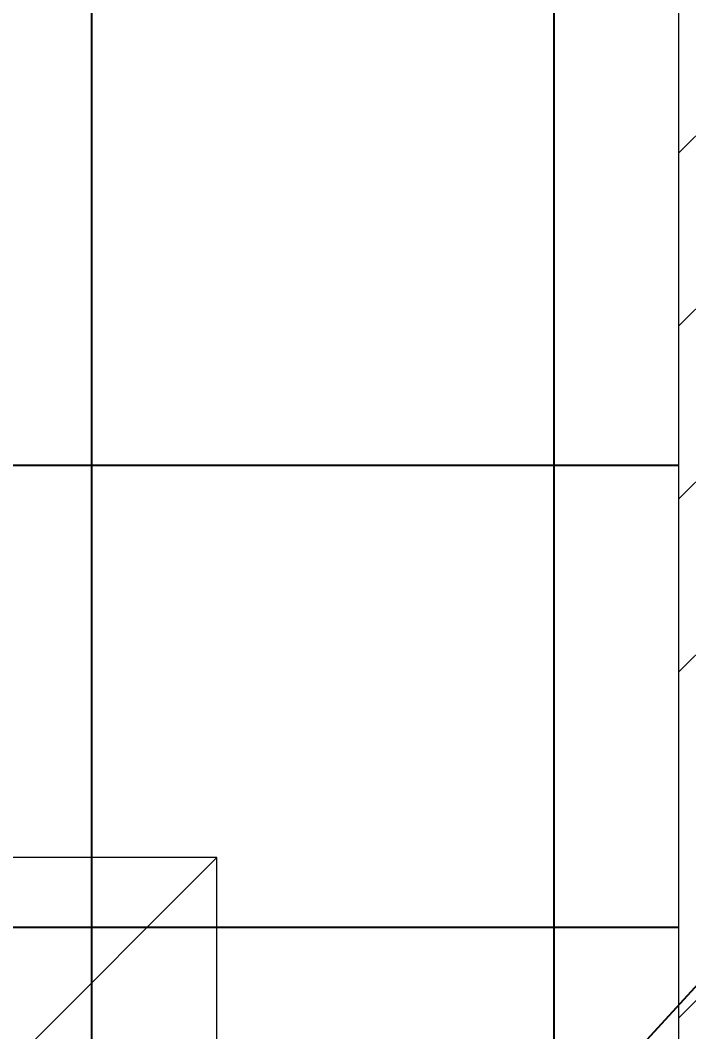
# Model space of a CAD drawing. Header units: millimetres. Extents: x -92759 to 184353, y -15225 to 86714.
# Drawn here: x 80864 to 81733, y 66590 to 67903 of the extents above; entities that cross this region are included whole.
import ezdxf

# ---------------------------------------------------------------- set-up
doc = ezdxf.new("R2010")
doc.units = ezdxf.units.MM
doc.linetypes.add('IDA - Center 2', pattern=[1950, 450, -300, 900, -300])
for name, color, linetype in [('0-1', 9, 'Continuous'), ('A-PATT-CONC', 8, 'Continuous'), ('E-legend', 1, 'Continuous'), ('E-LIGHT----E', 1, 'Continuous'), ('M-_SANIFIXR_E', 9, 'Continuous')]:
    doc.layers.add(name, color=color, linetype=linetype)
doc.layers.add('HFI 9MM FPB', color=94, linetype='Continuous', lineweight=5)
doc.styles.add('Simplex', font='simplex_.ttf', dxfattribs={"width": 0.7, "height": 450})

# ---------------------------------------------------------------- blocks, each defined once
blk = doc.blocks.new('1599_FURN_RHH_BLK8 _NEW__2ND STY_dwg-10261561-BLK8_RHH_2ND STOREY PLAN')
at = {"layer": '0-1', "linetype": 'IDA - Center 2'}
blk.add_line((-7899.8, -11975.1), (-9301.6, -13500.1), dxfattribs=at)
blk = doc.blocks.new('A$C3019c3af')
at = {"layer": 'M-_SANIFIXR_E'}
blk.add_blockref('1599_FURN_RHH_BLK8 _NEW__2ND STY_dwg-10261561-BLK8_RHH_2ND STOREY PLAN', (7599.8, 46600.1), dxfattribs=at)
blk = doc.blocks.new('RCP_B8L2')
at = {"layer": 'A-PATT-CONC'}
h = blk.add_hatch(dxfattribs=at)
h.set_pattern_fill('ANSI37', color=256, scale=189, angle=45)
h.set_pattern_definition([(90, (-370899.3, -151102.3), (-600.075, 0), []), (180, (-370899.3, -151102.3), (-6e-14, -600.075), [])])
h.paths.add_polyline_path([(-370899.3, -151102.3), (-373899.3, -151102.3), (-373899.3, -158302.3), (-370899.3, -158302.3)])
at = {"layer": 'HFI 9MM FPB'}
h = blk.add_hatch(dxfattribs=at)
h.set_pattern_fill('ANSI33', color=256, scale=50)
h.set_pattern_definition([(45, (-581589.02, -147239), (-224.5064, 224.5064), []), (45, (-581364.5, -147239), (-224.5064, 224.5064), [158.75, -79.375])])
h.paths.add_polyline_path([(-370899.3, -151102.3), (-373899.3, -151102.3), (-373899.3, -158302.3), (-370899.3, -158302.3)], flags=16)
edge = h.paths.add_edge_path()
edge.add_line((-373218.1, -158677.3), (-373818.1, -158677.3))
edge.add_line((-373818.1, -158677.3), (-373818.1, -159161.3))
edge.add_line((-373818.1, -159127.3), (-374768.1, -159127.3))
edge.add_line((-374768.1, -159127.3), (-374768.1, -149827.3))
edge.add_line((-374768.1, -149827.3), (-373818.1, -149827.3))
edge.add_line((-373818.1, -149827.3), (-373818.1, -150277.3))
edge.add_line((-373818.1, -150277.3), (-373218.1, -150277.3))
edge.add_line((-373218.1, -150277.3), (-373218.1, -149827.3))
edge.add_line((-373218.1, -149827.3), (-371918.1, -149827.3))
edge.add_line((-371918.1, -149827.3), (-371918.1, -150277.3))
edge.add_line((-371918.1, -150277.3), (-369968.1, -150277.3))
edge.add_line((-369968.1, -150277.3), (-369968.1, -157777.3))
edge.add_line((-369968.1, -157777.3), (-370568.1, -157777.3))
edge.add_line((-370568.1, -157777.3), (-370568.1, -159127.3))
edge.add_line((-370568.1, -159127.3), (-373218.1, -159127.3))
edge.add_line((-373218.1, -159127.3), (-373218.1, -158677.3))
blk.add_lwpolyline([(-373899.3, -158302.3), (-370899.3, -158302.3), (-370899.3, -151102.3), (-373899.3, -151102.3)], close=True, dxfattribs=at)
blk = doc.blocks.new('L20')
at = {"layer": 'E-LIGHT----E', "lineweight": 5}
blk.add_line((-300, -300), (300, 300), dxfattribs=at)
blk.add_lwpolyline([(-300, -300), (300, -300), (300, 300), (-300, 300)], close=True, dxfattribs=at)
at = {"layer": 'E-LIGHT----E', "lineweight": 5, "style": 'Simplex', "width": 0.7}
blk.add_text('L20', height=350, dxfattribs=at).set_placement((-673.7, 394.3))
blk = doc.blocks.new('EL_B8_L2_R4')
at = {"layer": 'E-legend', "color": 0}
blk.add_blockref('L20', (-9481.3, -12825.3), dxfattribs=at)

msp = doc.modelspace()

# ---------------------------------------------------------------- block references
at = {"layer": '0-1'}
msp.add_blockref('A$C3019c3af', (82701.1, 32741.2), dxfattribs=at)
at = {"layer": 'A-PATT-CONC'}
msp.add_blockref('RCP_B8L2', (452619.1, 220318.5), dxfattribs=at)
at = {"layer": 'E-legend', "color": 7}
msp.add_blockref('EL_B8_L2_R4', (90301.1, 79341.2), dxfattribs=at)

doc.saveas('drawing.dxf')
